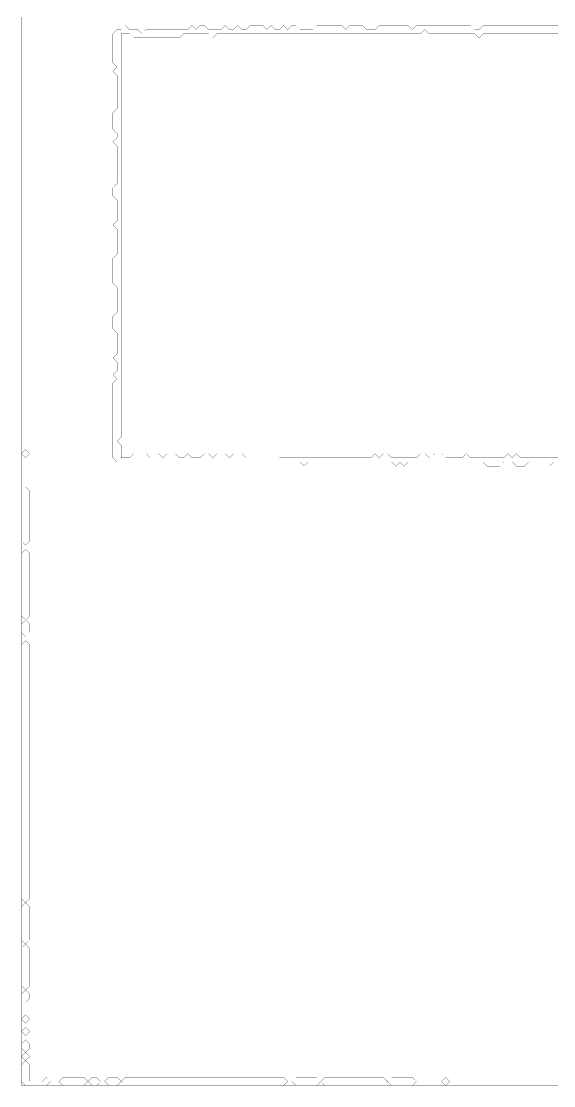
# Model space of a CAD drawing. Header units: metres. Extents: x 0 to 5127, y -5127 to 0.
# Drawn here: x 0 to 1284, y -5127 to -2558 of the extents above; entities that cross this region are included whole.
import ezdxf

# ---------------------------------------------------------------- set-up
doc = ezdxf.new("R2010")
doc.units = ezdxf.units.M
doc.layers.add('conductor', color=1, linetype='Continuous')
doc.layers.add('substrate', color=5, linetype='Continuous')

msp = doc.modelspace()

# ---------------------------------------------------------------- linework, layer by layer
at = {"layer": 'conductor', "const_width": 0.5}
msp.add_lwpolyline([(1294.3, -2588.6), (1284.2, -2588.6), (1274.2, -2588.6), (1264.2, -2588.6), (1254.2, -2588.6), (1244.1, -2588.6), (1234.1, -2588.6), (1224.1, -2588.6), (1214, -2588.6), (1204, -2588.6), (1194, -2588.6), (1183.9, -2588.6), (1173.9, -2588.6), (1163.9, -2588.6), (1153.8, -2588.6), (1143.8, -2588.6), (1133.8, -2588.6), (1123.7, -2588.6), (1113.7, -2588.6), (1103.7, -2598.6), (1093.6, -2588.6), (1083.6, -2588.6), (1073.6, -2588.6), (1063.5, -2588.6), (1053.5, -2588.6), (1043.5, -2588.6), (1033.4, -2588.6), (1023.4, -2588.6), (1013.4, -2588.6), (1003.3, -2588.6), (993.3, -2588.6), (983.3, -2588.6), (973.2, -2578.5), (963.2, -2588.6), (953.2, -2588.6), (943.1, -2588.6), (933.1, -2588.6), (923.1, -2588.6), (913, -2588.6), (903, -2588.6), (893, -2588.6), (882.9, -2588.6), (872.9, -2588.6), (862.9, -2588.6), (852.8, -2588.6), (842.8, -2588.6), (832.8, -2588.6), (822.7, -2588.6), (812.7, -2588.6), (802.7, -2588.6), (792.6, -2588.6), (782.6, -2588.6), (772.6, -2588.6), (762.5, -2588.6), (752.5, -2588.6), (742.5, -2588.6), (732.4, -2588.6), (722.4, -2588.6), (712.4, -2588.6), (702.3, -2588.6), (692.3, -2588.6), (682.3, -2588.6), (672.2, -2588.6), (662.2, -2588.6), (652.2, -2588.6), (642.1, -2588.6), (632.1, -2588.6), (622.1, -2588.6), (612, -2588.6), (602, -2588.6), (592, -2588.6), (581.9, -2588.6), (571.9, -2588.6), (561.9, -2588.6), (551.8, -2588.6), (541.8, -2588.6), (531.8, -2588.6), (521.7, -2588.6), (511.7, -2588.6), (501.7, -2588.6), (491.6, -2588.6), (481.6, -2588.6), (471.6, -2588.6), (461.5, -2598.6), (451.5, -2588.6), (441.5, -2588.6), (431.4, -2588.6), (421.4, -2588.6), (411.4, -2588.6), (401.3, -2588.6), (391.3, -2588.6), (381.3, -2598.6), (371.2, -2598.6), (361.2, -2598.6), (351.2, -2598.6), (341.1, -2598.6), (331.1, -2598.6), (321.1, -2598.6), (311, -2598.6), (301, -2598.6), (291, -2598.6), (280.9, -2598.6), (270.9, -2598.6), (260.9, -2588.6), (250.8, -2588.6), (240.8, -2588.6), (240.8, -2598.6), (240.8, -2608.6), (240.8, -2618.7), (240.8, -2628.7), (240.8, -2638.7), (240.8, -2648.8), (240.8, -2658.8), (240.8, -2668.8), (240.8, -2678.9), (240.8, -2688.9), (240.8, -2698.9), (240.8, -2709), (240.8, -2719), (240.8, -2729), (240.8, -2739.1), (240.8, -2749.1), (240.8, -2759.1), (240.8, -2769.2), (240.8, -2779.2), (240.8, -2789.2), (240.8, -2799.3), (240.8, -2809.3), (240.8, -2819.3), (240.8, -2829.4), (240.8, -2839.4), (240.8, -2849.4), (240.8, -2859.5), (240.8, -2869.5), (240.8, -2879.5), (240.8, -2889.6), (240.8, -2899.6), (240.8, -2909.6), (240.8, -2919.7), (240.8, -2929.7), (240.8, -2939.7), (240.8, -2949.8), (240.8, -2959.8), (240.8, -2969.8), (240.8, -2979.9), (240.8, -2989.9), (240.8, -2999.9), (240.8, -3010), (240.8, -3020), (240.8, -3030), (240.8, -3040.1), (240.8, -3050.1), (240.8, -3060.1), (240.8, -3070.2), (240.8, -3080.2), (240.8, -3090.2), (240.8, -3100.3), (240.8, -3110.3), (240.8, -3120.3), (240.8, -3130.4), (240.8, -3140.4), (240.8, -3150.4), (240.8, -3160.5), (240.8, -3170.5), (240.8, -3180.5), (240.8, -3190.6), (240.8, -3200.6), (240.8, -3210.6), (240.8, -3220.7), (240.8, -3230.7), (240.8, -3240.7), (240.8, -3250.8), (240.8, -3260.8), (240.8, -3270.8), (240.8, -3280.9), (240.8, -3290.9), (240.8, -3300.9), (240.8, -3311), (240.8, -3321), (240.8, -3331), (240.8, -3341.1), (240.8, -3351.1), (240.8, -3361.1), (240.8, -3371.2), (240.8, -3381.2), (240.8, -3391.2), (240.8, -3401.3), (240.8, -3411.3), (240.8, -3421.3), (240.8, -3431.4), (240.8, -3441.4), (240.8, -3451.4), (240.8, -3461.5), (240.8, -3471.5), (240.8, -3481.5), (240.8, -3491.6), (240.8, -3501.6), (240.8, -3511.6), (240.8, -3521.7), (240.8, -3531.7), (240.8, -3541.7), (240.8, -3551.8), (240.8, -3561.8), (230.8, -3571.8), (240.8, -3581.9), (240.8, -3591.9), (240.8, -3601.9), (240.8, -3612), (250.8, -3612), (260.9, -3612), (270.9, -3601.9), (280.9, -3601.9), (291, -3601.9), (301, -3601.9), (311, -3612), (321.1, -3601.9), (331.1, -3601.9), (341.1, -3612), (351.2, -3601.9), (361.2, -3601.9), (371.2, -3601.9), (381.3, -3612), (391.3, -3612), (401.3, -3601.9), (411.4, -3612), (421.4, -3612), (431.4, -3612), (441.5, -3601.9), (451.5, -3601.9), (461.5, -3612), (471.6, -3601.9), (481.6, -3601.9), (491.6, -3601.9), (501.7, -3612), (511.7, -3601.9), (521.7, -3601.9), (531.8, -3601.9), (541.8, -3612), (551.8, -3601.9), (561.9, -3601.9), (571.9, -3601.9), (581.9, -3601.9), (592, -3601.9), (602, -3601.9), (612, -3601.9), (622.1, -3612), (632.1, -3612), (642.1, -3612), (652.2, -3612), (662.2, -3612), (672.2, -3612), (682.3, -3612), (692.3, -3612), (702.3, -3612), (712.4, -3612), (722.4, -3612), (732.4, -3612), (742.5, -3612), (752.5, -3612), (762.5, -3612), (772.6, -3612), (782.6, -3612), (792.6, -3612), (802.7, -3612), (812.7, -3612), (822.7, -3612), (832.8, -3612), (842.8, -3612), (852.8, -3601.9), (862.9, -3612), (872.9, -3601.9), (882.9, -3601.9), (893, -3612), (903, -3612), (913, -3612), (923.1, -3612), (933.1, -3612), (943.1, -3612), (953.2, -3612), (963.2, -3601.9), (973.2, -3601.9), (983.3, -3612), (993.3, -3601.9), (1003.3, -3612), (1013.4, -3601.9), (1023.4, -3612), (1033.4, -3612), (1043.5, -3612), (1053.5, -3612), (1063.5, -3612), (1073.6, -3601.9), (1083.6, -3612), (1093.6, -3612), (1103.7, -3612), (1113.7, -3612), (1123.7, -3612), (1133.8, -3612), (1143.8, -3612), (1153.8, -3612), (1163.9, -3612), (1173.9, -3601.9), (1183.9, -3612), (1194, -3601.9), (1204, -3612), (1214, -3612), (1224.1, -3612), (1234.1, -3612), (1244.1, -3612), (1254.2, -3612), (1264.2, -3612), (1274.2, -3612), (1284.2, -3612), (1294.3, -3612)], dxfattribs=at)
at = {"layer": 'substrate', "const_width": 0.5}
for points in [[(0, -2548.4), (0, -2558.5), (0, -2568.5), (0, -2578.5), (0, -2588.6), (0, -2598.6), (0, -2608.6), (0, -2618.7), (0, -2628.7), (0, -2638.7), (0, -2648.8), (0, -2658.8), (0, -2668.8), (0, -2678.9), (0, -2688.9), (0, -2698.9), (0, -2709), (0, -2719), (0, -2729), (0, -2739.1), (0, -2749.1), (0, -2759.1), (0, -2769.2), (0, -2779.2), (0, -2789.2), (0, -2799.3), (0, -2809.3), (0, -2819.3), (0, -2829.4), (0, -2839.4), (0, -2849.4), (0, -2859.5), (0, -2869.5), (0, -2879.5), (0, -2889.6), (0, -2899.6), (0, -2909.6), (0, -2919.7), (0, -2929.7), (0, -2939.7), (0, -2949.8), (0, -2959.8), (0, -2969.8), (0, -2979.9), (0, -2989.9), (0, -2999.9), (0, -3010), (0, -3020), (0, -3030), (0, -3040.1), (0, -3050.1), (0, -3060.1), (0, -3070.2), (0, -3080.2), (0, -3090.2), (0, -3100.3), (0, -3110.3), (0, -3120.3), (0, -3130.4), (0, -3140.4), (0, -3150.4), (0, -3160.5), (0, -3170.5), (0, -3180.5), (0, -3190.6), (0, -3200.6), (0, -3210.6), (0, -3220.7), (0, -3230.7), (0, -3240.7), (0, -3250.8), (0, -3260.8), (0, -3270.8), (0, -3280.9), (0, -3290.9), (0, -3300.9), (0, -3311), (0, -3321), (0, -3331), (0, -3341.1), (0, -3351.1), (0, -3361.1), (0, -3371.2), (0, -3381.2), (0, -3391.2), (0, -3401.3), (0, -3411.3), (0, -3421.3), (0, -3431.4), (0, -3441.4), (0, -3451.4), (0, -3461.5), (0, -3471.5), (0, -3481.5), (0, -3491.6), (0, -3501.6), (0, -3511.6), (0, -3521.7), (0, -3531.7), (0, -3541.7), (0, -3551.8), (0, -3561.8), (0, -3571.8), (0, -3581.9), (0, -3591.9), (0, -3601.9), (0, -3612), (0, -3622), (0, -3632), (0, -3642.1), (0, -3652.1), (0, -3662.1), (0, -3672.2), (0, -3682.2), (0, -3692.2), (0, -3702.3), (0, -3712.3), (0, -3722.3), (0, -3732.4), (0, -3742.4), (0, -3752.4), (0, -3762.5), (0, -3772.5), (0, -3782.5), (0, -3792.6), (0, -3802.6), (0, -3812.6), (0, -3822.7), (0, -3832.7), (0, -3842.7), (0, -3852.8), (0, -3862.8), (0, -3872.8), (0, -3882.8), (0, -3892.9), (0, -3902.9), (0, -3912.9), (0, -3923), (0, -3933), (0, -3943), (0, -3953.1), (0, -3963.1), (0, -3973.1), (0, -3983.2), (0, -3993.2), (0, -4003.2), (0, -4013.3), (0, -4023.3), (0, -4033.3), (0, -4043.4), (0, -4053.4), (0, -4063.4), (0, -4073.5), (0, -4083.5), (0, -4093.5), (0, -4103.6), (0, -4113.6), (0, -4123.6), (0, -4133.7), (0, -4143.7), (0, -4153.7), (0, -4163.8), (0, -4173.8), (0, -4183.8), (0, -4193.9), (0, -4203.9), (0, -4213.9), (0, -4224), (0, -4234), (0, -4244), (0, -4254.1), (0, -4264.1), (0, -4274.1), (0, -4284.2), (0, -4294.2), (0, -4304.2), (0, -4314.3), (0, -4324.3), (0, -4334.3), (0, -4344.4), (0, -4354.4), (0, -4364.4), (0, -4374.5), (0, -4384.5), (0, -4394.5), (0, -4404.6), (0, -4414.6), (0, -4424.6), (0, -4434.7), (0, -4444.7), (0, -4454.7), (0, -4464.8), (0, -4474.8), (0, -4484.8), (0, -4494.9), (0, -4504.9), (0, -4514.9), (0, -4525), (0, -4535), (0, -4545), (0, -4555.1), (0, -4565.1), (0, -4575.1), (0, -4585.2), (0, -4595.2), (0, -4605.2), (0, -4615.3), (0, -4625.3), (0, -4635.3), (0, -4645.4), (0, -4655.4), (0, -4665.4), (0, -4675.5), (0, -4685.5), (0, -4695.5), (0, -4705.6), (0, -4715.6), (0, -4725.6), (0, -4735.7), (0, -4745.7), (0, -4755.7), (0, -4765.8), (0, -4775.8), (0, -4785.8), (0, -4795.9), (0, -4805.9), (0, -4815.9), (0, -4826), (0, -4836), (0, -4846), (0, -4856.1), (0, -4866.1), (0, -4876.1), (0, -4886.2), (0, -4896.2), (0, -4906.2), (0, -4916.3), (0, -4926.3), (0, -4936.3), (0, -4946.4), (0, -4956.4), (0, -4966.4), (0, -4976.5), (0, -4986.5), (0, -4996.5), (0, -5006.6), (0, -5016.6), (0, -5026.6), (0, -5036.7), (0, -5046.7), (0, -5056.7), (0, -5066.8), (0, -5076.8), (0, -5086.8), (0, -5096.9), (0, -5106.9), (0, -5116.9), (0, -5127), (10, -5127), (20.1, -5127), (30.1, -5127), (40.1, -5127), (50.2, -5127), (60.2, -5127), (70.2, -5127), (80.3, -5127), (90.3, -5127), (100.3, -5127), (110.4, -5127), (120.4, -5127), (130.4, -5127), (140.5, -5127), (150.5, -5127), (160.5, -5127), (170.6, -5127), (180.6, -5127), (190.6, -5127), (200.7, -5127), (210.7, -5127), (220.7, -5127), (230.8, -5127), (240.8, -5127), (250.8, -5127), (260.9, -5127), (270.9, -5127), (280.9, -5127), (291, -5127), (301, -5127), (311, -5127), (321.1, -5127), (331.1, -5127), (341.1, -5127), (351.2, -5127), (361.2, -5127), (371.2, -5127), (381.3, -5127), (391.3, -5127), (401.3, -5127), (411.4, -5127), (421.4, -5127), (431.4, -5127), (441.5, -5127), (451.5, -5127), (461.5, -5127), (471.6, -5127), (481.6, -5127), (491.6, -5127), (501.7, -5127), (511.7, -5127), (521.7, -5127), (531.8, -5127), (541.8, -5127), (551.8, -5127), (561.9, -5127), (571.9, -5127), (581.9, -5127), (592, -5127), (602, -5127), (612, -5127), (622.1, -5127), (632.1, -5127), (642.1, -5127), (652.2, -5127), (662.2, -5127), (672.2, -5127), (682.3, -5127), (692.3, -5127), (702.3, -5127), (712.4, -5127), (722.4, -5127), (732.4, -5127), (742.5, -5127), (752.5, -5127), (762.5, -5127), (772.6, -5127), (782.6, -5127), (792.6, -5127), (802.7, -5127), (812.7, -5127), (822.7, -5127), (832.8, -5127), (842.8, -5127), (852.8, -5127), (862.9, -5127), (872.9, -5127), (882.9, -5127), (893, -5127), (903, -5127), (913, -5127), (923.1, -5127), (933.1, -5127), (943.1, -5127), (953.2, -5127), (963.2, -5127), (973.2, -5127), (983.3, -5127), (993.3, -5127), (1003.3, -5127), (1013.4, -5127), (1023.4, -5127), (1033.4, -5127), (1043.5, -5127), (1053.5, -5127), (1063.5, -5127), (1073.6, -5127), (1083.6, -5127), (1093.6, -5127), (1103.7, -5127), (1113.7, -5127), (1123.7, -5127), (1133.8, -5127), (1143.8, -5127), (1153.8, -5127), (1163.9, -5127), (1173.9, -5127), (1183.9, -5127), (1194, -5127), (1204, -5127), (1214, -5127), (1224.1, -5127), (1234.1, -5127), (1244.1, -5127), (1254.2, -5127), (1264.2, -5127), (1274.2, -5127), (1284.2, -5127), (1294.3, -5127)], [(1294.3, -3622), (1284.2, -3622), (1274.2, -3632), (1264.2, -3622), (1254.2, -3622), (1244.1, -3622), (1234.1, -3622), (1224.1, -3622), (1214, -3632), (1204, -3632), (1194, -3632), (1183.9, -3622), (1173.9, -3622), (1163.9, -3622), (1153.8, -3632), (1143.8, -3632), (1133.8, -3632), (1123.7, -3632), (1113.7, -3622), (1103.7, -3622), (1093.6, -3622), (1083.6, -3622), (1073.6, -3622), (1063.5, -3622), (1053.5, -3622), (1043.5, -3622), (1033.4, -3622), (1023.4, -3622), (1013.4, -3622), (1003.3, -3622), (993.3, -3622), (983.3, -3622), (973.2, -3622), (963.2, -3622), (953.2, -3622), (943.1, -3622), (933.1, -3622), (923.1, -3632), (913, -3622), (903, -3632), (893, -3622), (882.9, -3622), (872.9, -3622), (862.9, -3622), (852.8, -3622), (842.8, -3622), (832.8, -3622), (822.7, -3622), (812.7, -3622), (802.7, -3622), (792.6, -3622), (782.6, -3622), (772.6, -3622), (762.5, -3622), (752.5, -3622), (742.5, -3622), (732.4, -3622), (722.4, -3622), (712.4, -3622), (702.3, -3622), (692.3, -3622), (682.3, -3632), (672.2, -3622), (662.2, -3622), (652.2, -3622), (642.1, -3622), (632.1, -3622), (622.1, -3622), (612, -3622), (602, -3622), (592, -3622), (581.9, -3622), (571.9, -3622), (561.9, -3622), (551.8, -3622), (541.8, -3622), (531.8, -3622), (521.7, -3622), (511.7, -3622), (501.7, -3622), (491.6, -3622), (481.6, -3622), (471.6, -3622), (461.5, -3622), (451.5, -3622), (441.5, -3622), (431.4, -3622), (421.4, -3622), (411.4, -3622), (401.3, -3622), (391.3, -3622), (381.3, -3622), (371.2, -3622), (361.2, -3622), (351.2, -3622), (341.1, -3622), (331.1, -3622), (321.1, -3622), (311, -3622), (301, -3622), (291, -3622), (280.9, -3622), (270.9, -3622), (260.9, -3622), (250.8, -3622), (240.8, -3622), (230.8, -3622), (220.7, -3612), (220.7, -3601.9), (220.7, -3591.9), (220.7, -3581.9), (220.7, -3571.8), (220.7, -3561.8), (220.7, -3551.8), (220.7, -3541.7), (220.7, -3531.7), (220.7, -3521.7), (220.7, -3511.6), (220.7, -3501.6), (220.7, -3491.6), (220.7, -3481.5), (220.7, -3471.5), (220.7, -3461.5), (220.7, -3451.4), (220.7, -3441.4), (220.7, -3431.4), (230.8, -3421.3), (220.7, -3411.3), (230.8, -3401.3), (230.8, -3391.2), (230.8, -3381.2), (220.7, -3371.2), (230.8, -3361.1), (230.8, -3351.1), (230.8, -3341.1), (230.8, -3331), (230.8, -3321), (230.8, -3311), (220.7, -3300.9), (220.7, -3290.9), (220.7, -3280.9), (220.7, -3270.8), (230.8, -3260.8), (230.8, -3250.8), (230.8, -3240.7), (230.8, -3230.7), (230.8, -3220.7), (230.8, -3210.6), (230.8, -3200.6), (220.7, -3190.6), (220.7, -3180.5), (220.7, -3170.5), (220.7, -3160.5), (220.7, -3150.4), (220.7, -3140.4), (220.7, -3130.4), (230.8, -3120.3), (230.8, -3110.3), (230.8, -3100.3), (230.8, -3090.2), (230.8, -3080.2), (230.8, -3070.2), (230.8, -3060.1), (220.7, -3050.1), (230.8, -3040.1), (230.8, -3030), (230.8, -3020), (230.8, -3010), (230.8, -2999.9), (230.8, -2989.9), (220.7, -2979.9), (220.7, -2969.8), (220.7, -2959.8), (230.8, -2949.8), (230.8, -2939.7), (230.8, -2929.7), (230.8, -2919.7), (230.8, -2909.6), (230.8, -2899.6), (230.8, -2889.6), (230.8, -2879.5), (230.8, -2869.5), (230.8, -2859.5), (220.7, -2849.4), (230.8, -2839.4), (230.8, -2829.4), (220.7, -2819.3), (220.7, -2809.3), (220.7, -2799.3), (220.7, -2789.2), (220.7, -2779.2), (230.8, -2769.2), (230.8, -2759.1), (230.8, -2749.1), (230.8, -2739.1), (230.8, -2729), (230.8, -2719), (230.8, -2709), (230.8, -2698.9), (230.8, -2688.9), (220.7, -2678.9), (230.8, -2668.8), (220.7, -2658.8), (220.7, -2648.8), (220.7, -2638.7), (220.7, -2628.7), (220.7, -2618.7), (220.7, -2608.6), (220.7, -2598.6), (220.7, -2588.6), (230.8, -2578.5), (240.8, -2578.5), (250.8, -2568.5), (260.9, -2578.5), (270.9, -2578.5), (280.9, -2578.5), (291, -2588.6), (301, -2578.5), (311, -2578.5), (321.1, -2578.5), (331.1, -2578.5), (341.1, -2578.5), (351.2, -2578.5), (361.2, -2578.5), (371.2, -2578.5), (381.3, -2578.5), (391.3, -2578.5), (401.3, -2578.5), (411.4, -2568.5), (421.4, -2578.5), (431.4, -2568.5), (441.5, -2568.5), (451.5, -2578.5), (461.5, -2578.5), (471.6, -2578.5), (481.6, -2578.5), (491.6, -2568.5), (501.7, -2578.5), (511.7, -2578.5), (521.7, -2568.5), (531.8, -2578.5), (541.8, -2578.5), (551.8, -2568.5), (561.9, -2568.5), (571.9, -2568.5), (581.9, -2568.5), (592, -2578.5), (602, -2568.5), (612, -2578.5), (622.1, -2578.5), (632.1, -2568.5), (642.1, -2578.5), (652.2, -2568.5), (662.2, -2568.5), (672.2, -2578.5), (682.3, -2578.5), (692.3, -2578.5), (702.3, -2578.5), (712.4, -2568.5), (722.4, -2568.5), (732.4, -2568.5), (742.5, -2568.5), (752.5, -2568.5), (762.5, -2568.5), (772.6, -2568.5), (782.6, -2578.5), (792.6, -2568.5), (802.7, -2568.5), (812.7, -2568.5), (822.7, -2568.5), (832.8, -2578.5), (842.8, -2578.5), (852.8, -2578.5), (862.9, -2568.5), (872.9, -2568.5), (882.9, -2568.5), (893, -2568.5), (903, -2568.5), (913, -2568.5), (923.1, -2568.5), (933.1, -2568.5), (943.1, -2578.5), (953.2, -2568.5), (963.2, -2568.5), (973.2, -2568.5), (983.3, -2568.5), (993.3, -2568.5), (1003.3, -2568.5), (1013.4, -2568.5), (1023.4, -2568.5), (1033.4, -2568.5), (1043.5, -2568.5), (1053.5, -2568.5), (1063.5, -2568.5), (1073.6, -2568.5), (1083.6, -2568.5), (1093.6, -2578.5), (1103.7, -2578.5), (1113.7, -2568.5), (1123.7, -2568.5), (1133.8, -2568.5), (1143.8, -2568.5), (1153.8, -2568.5), (1163.9, -2568.5), (1173.9, -2568.5), (1183.9, -2568.5), (1194, -2568.5), (1204, -2568.5), (1214, -2568.5), (1224.1, -2568.5), (1234.1, -2568.5), (1244.1, -2568.5), (1254.2, -2568.5), (1264.2, -2568.5), (1274.2, -2568.5), (1284.2, -2568.5), (1294.3, -2568.5)]]:
    msp.add_lwpolyline(points, dxfattribs=at)
for points in [[(0, -3601.9), (10, -3591.9), (20.1, -3601.9), (10, -3612)], [(0, -3692.2), (10, -3682.2), (20.1, -3692.2), (20.1, -3702.3), (20.1, -3712.3), (20.1, -3722.3), (20.1, -3732.4), (20.1, -3742.4), (20.1, -3752.4), (20.1, -3762.5), (20.1, -3772.5), (20.1, -3782.5), (20.1, -3792.6), (20.1, -3802.6), (20.1, -3812.6), (10, -3822.7), (0, -3812.6), (0, -3802.6), (0, -3792.6), (0, -3782.5), (0, -3772.5), (0, -3762.5), (0, -3752.4), (0, -3742.4), (0, -3732.4), (0, -3722.3), (0, -3712.3), (0, -3702.3)], [(0, -3842.7), (10, -3832.7), (20.1, -3842.7), (20.1, -3852.8), (20.1, -3862.8), (20.1, -3872.8), (20.1, -3882.8), (20.1, -3892.9), (20.1, -3902.9), (20.1, -3912.9), (20.1, -3923), (20.1, -3933), (20.1, -3943), (20.1, -3953.1), (20.1, -3963.1), (20.1, -3973.1), (20.1, -3983.2), (20.1, -3993.2), (10, -4003.2), (0, -3993.2), (0, -3983.2), (0, -3973.1), (0, -3963.1), (0, -3953.1), (0, -3943), (0, -3933), (0, -3923), (0, -3912.9), (0, -3902.9), (0, -3892.9), (0, -3882.8), (0, -3872.8), (0, -3862.8), (0, -3852.8)], [(0, -4013.3), (10, -4003.2), (20.1, -4013.3), (20.1, -4023.3), (20.1, -4033.3), (10, -4043.4), (0, -4033.3), (0, -4023.3)], [(0, -4063.4), (10, -4053.4), (20.1, -4063.4), (20.1, -4073.5), (20.1, -4083.5), (20.1, -4093.5), (20.1, -4103.6), (20.1, -4113.6), (20.1, -4123.6), (20.1, -4133.7), (20.1, -4143.7), (20.1, -4153.7), (20.1, -4163.8), (20.1, -4173.8), (20.1, -4183.8), (20.1, -4193.9), (20.1, -4203.9), (20.1, -4213.9), (20.1, -4224), (20.1, -4234), (20.1, -4244), (20.1, -4254.1), (20.1, -4264.1), (20.1, -4274.1), (20.1, -4284.2), (20.1, -4294.2), (20.1, -4304.2), (20.1, -4314.3), (20.1, -4324.3), (20.1, -4334.3), (20.1, -4344.4), (20.1, -4354.4), (20.1, -4364.4), (20.1, -4374.5), (20.1, -4384.5), (20.1, -4394.5), (20.1, -4404.6), (20.1, -4414.6), (20.1, -4424.6), (20.1, -4434.7), (20.1, -4444.7), (20.1, -4454.7), (20.1, -4464.8), (20.1, -4474.8), (20.1, -4484.8), (20.1, -4494.9), (20.1, -4504.9), (20.1, -4514.9), (20.1, -4525), (20.1, -4535), (20.1, -4545), (20.1, -4555.1), (20.1, -4565.1), (20.1, -4575.1), (20.1, -4585.2), (20.1, -4595.2), (20.1, -4605.2), (20.1, -4615.3), (20.1, -4625.3), (20.1, -4635.3), (20.1, -4645.4), (20.1, -4655.4), (20.1, -4665.4), (20.1, -4675.5), (10, -4685.5), (0, -4675.5), (0, -4665.4), (0, -4655.4), (0, -4645.4), (0, -4635.3), (0, -4625.3), (0, -4615.3), (0, -4605.2), (0, -4595.2), (0, -4585.2), (0, -4575.1), (0, -4565.1), (0, -4555.1), (0, -4545), (0, -4535), (0, -4525), (0, -4514.9), (0, -4504.9), (0, -4494.9), (0, -4484.8), (0, -4474.8), (0, -4464.8), (0, -4454.7), (0, -4444.7), (0, -4434.7), (0, -4424.6), (0, -4414.6), (0, -4404.6), (0, -4394.5), (0, -4384.5), (0, -4374.5), (0, -4364.4), (0, -4354.4), (0, -4344.4), (0, -4334.3), (0, -4324.3), (0, -4314.3), (0, -4304.2), (0, -4294.2), (0, -4284.2), (0, -4274.1), (0, -4264.1), (0, -4254.1), (0, -4244), (0, -4234), (0, -4224), (0, -4213.9), (0, -4203.9), (0, -4193.9), (0, -4183.8), (0, -4173.8), (0, -4163.8), (0, -4153.7), (0, -4143.7), (0, -4133.7), (0, -4123.6), (0, -4113.6), (0, -4103.6), (0, -4093.5), (0, -4083.5), (0, -4073.5)], [(0, -4695.5), (10, -4685.5), (20.1, -4695.5), (20.1, -4705.6), (20.1, -4715.6), (20.1, -4725.6), (20.1, -4735.7), (20.1, -4745.7), (20.1, -4755.7), (20.1, -4765.8), (20.1, -4775.8), (10, -4785.8), (0, -4775.8), (0, -4765.8), (0, -4755.7), (0, -4745.7), (0, -4735.7), (0, -4725.6), (0, -4715.6), (0, -4705.6)], [(0, -4795.9), (10, -4785.8), (20.1, -4795.9), (20.1, -4805.9), (20.1, -4815.9), (20.1, -4826), (20.1, -4836), (20.1, -4846), (20.1, -4856.1), (20.1, -4866.1), (20.1, -4876.1), (20.1, -4886.2), (10, -4896.2), (0, -4886.2), (0, -4876.1), (0, -4866.1), (0, -4856.1), (0, -4846), (0, -4836), (0, -4826), (0, -4815.9), (0, -4805.9)], [(0, -4906.2), (10, -4896.2), (20.1, -4906.2), (20.1, -4916.3), (10, -4926.3), (0, -4916.3)], [(0, -4966.4), (10, -4956.4), (20.1, -4966.4), (10, -4976.5)], [(0, -4996.5), (10, -4986.5), (20.1, -4996.5), (10, -5006.6)], [(0, -5026.6), (10, -5016.6), (20.1, -5026.6), (20.1, -5036.7), (10, -5046.7), (0, -5036.7)], [(0, -5056.7), (10, -5046.7), (20.1, -5056.7), (10, -5066.8)], [(0, -5076.8), (10, -5066.8), (20.1, -5076.8), (20.1, -5086.8), (20.1, -5096.9), (20.1, -5106.9), (20.1, -5116.9), (10, -5127), (0, -5116.9), (0, -5106.9), (0, -5096.9), (0, -5086.8)], [(50.2, -5116.9), (60.2, -5106.9), (70.2, -5116.9), (60.2, -5127)], [(90.3, -5116.9), (100.3, -5106.9), (110.4, -5106.9), (120.4, -5106.9), (130.4, -5106.9), (140.5, -5106.9), (150.5, -5106.9), (160.5, -5116.9), (150.5, -5127), (140.5, -5127), (130.4, -5127), (120.4, -5127), (110.4, -5127), (100.3, -5127)], [(160.5, -5116.9), (170.6, -5106.9), (180.6, -5106.9), (190.6, -5116.9), (180.6, -5127), (170.6, -5127)], [(200.7, -5116.9), (210.7, -5106.9), (220.7, -5106.9), (230.8, -5106.9), (240.8, -5116.9), (230.8, -5127), (220.7, -5127), (210.7, -5127)], [(240.8, -5116.9), (250.8, -5106.9), (260.9, -5106.9), (270.9, -5106.9), (280.9, -5106.9), (291, -5106.9), (301, -5106.9), (311, -5106.9), (321.1, -5106.9), (331.1, -5106.9), (341.1, -5106.9), (351.2, -5106.9), (361.2, -5106.9), (371.2, -5106.9), (381.3, -5106.9), (391.3, -5106.9), (401.3, -5106.9), (411.4, -5106.9), (421.4, -5106.9), (431.4, -5106.9), (441.5, -5106.9), (451.5, -5106.9), (461.5, -5106.9), (471.6, -5106.9), (481.6, -5106.9), (491.6, -5106.9), (501.7, -5106.9), (511.7, -5106.9), (521.7, -5106.9), (531.8, -5106.9), (541.8, -5106.9), (551.8, -5106.9), (561.9, -5106.9), (571.9, -5106.9), (581.9, -5106.9), (592, -5106.9), (602, -5106.9), (612, -5106.9), (622.1, -5106.9), (632.1, -5106.9), (642.1, -5116.9), (632.1, -5127), (622.1, -5127), (612, -5127), (602, -5127), (592, -5127), (581.9, -5127), (571.9, -5127), (561.9, -5127), (551.8, -5127), (541.8, -5127), (531.8, -5127), (521.7, -5127), (511.7, -5127), (501.7, -5127), (491.6, -5127), (481.6, -5127), (471.6, -5127), (461.5, -5127), (451.5, -5127), (441.5, -5127), (431.4, -5127), (421.4, -5127), (411.4, -5127), (401.3, -5127), (391.3, -5127), (381.3, -5127), (371.2, -5127), (361.2, -5127), (351.2, -5127), (341.1, -5127), (331.1, -5127), (321.1, -5127), (311, -5127), (301, -5127), (291, -5127), (280.9, -5127), (270.9, -5127), (260.9, -5127), (250.8, -5127)], [(652.2, -5116.9), (662.2, -5106.9), (672.2, -5106.9), (682.3, -5106.9), (692.3, -5106.9), (702.3, -5106.9), (712.4, -5106.9), (722.4, -5116.9), (712.4, -5127), (702.3, -5127), (692.3, -5127), (682.3, -5127), (672.2, -5127), (662.2, -5127)], [(722.4, -5116.9), (732.4, -5106.9), (742.5, -5106.9), (752.5, -5106.9), (762.5, -5106.9), (772.6, -5106.9), (782.6, -5106.9), (792.6, -5106.9), (802.7, -5106.9), (812.7, -5106.9), (822.7, -5106.9), (832.8, -5106.9), (842.8, -5106.9), (852.8, -5106.9), (862.9, -5106.9), (872.9, -5106.9), (882.9, -5116.9), (872.9, -5127), (862.9, -5127), (852.8, -5127), (842.8, -5127), (832.8, -5127), (822.7, -5127), (812.7, -5127), (802.7, -5127), (792.6, -5127), (782.6, -5127), (772.6, -5127), (762.5, -5127), (752.5, -5127), (742.5, -5127), (732.4, -5127)], [(882.9, -5116.9), (893, -5106.9), (903, -5106.9), (913, -5106.9), (923.1, -5106.9), (933.1, -5106.9), (943.1, -5106.9), (953.2, -5116.9), (943.1, -5127), (933.1, -5127), (923.1, -5127), (913, -5127), (903, -5127), (893, -5127)], [(1013.4, -5116.9), (1023.4, -5106.9), (1033.4, -5116.9), (1023.4, -5127)]]:
    msp.add_lwpolyline(points, close=True, dxfattribs=at)

doc.saveas('drawing.dxf')
